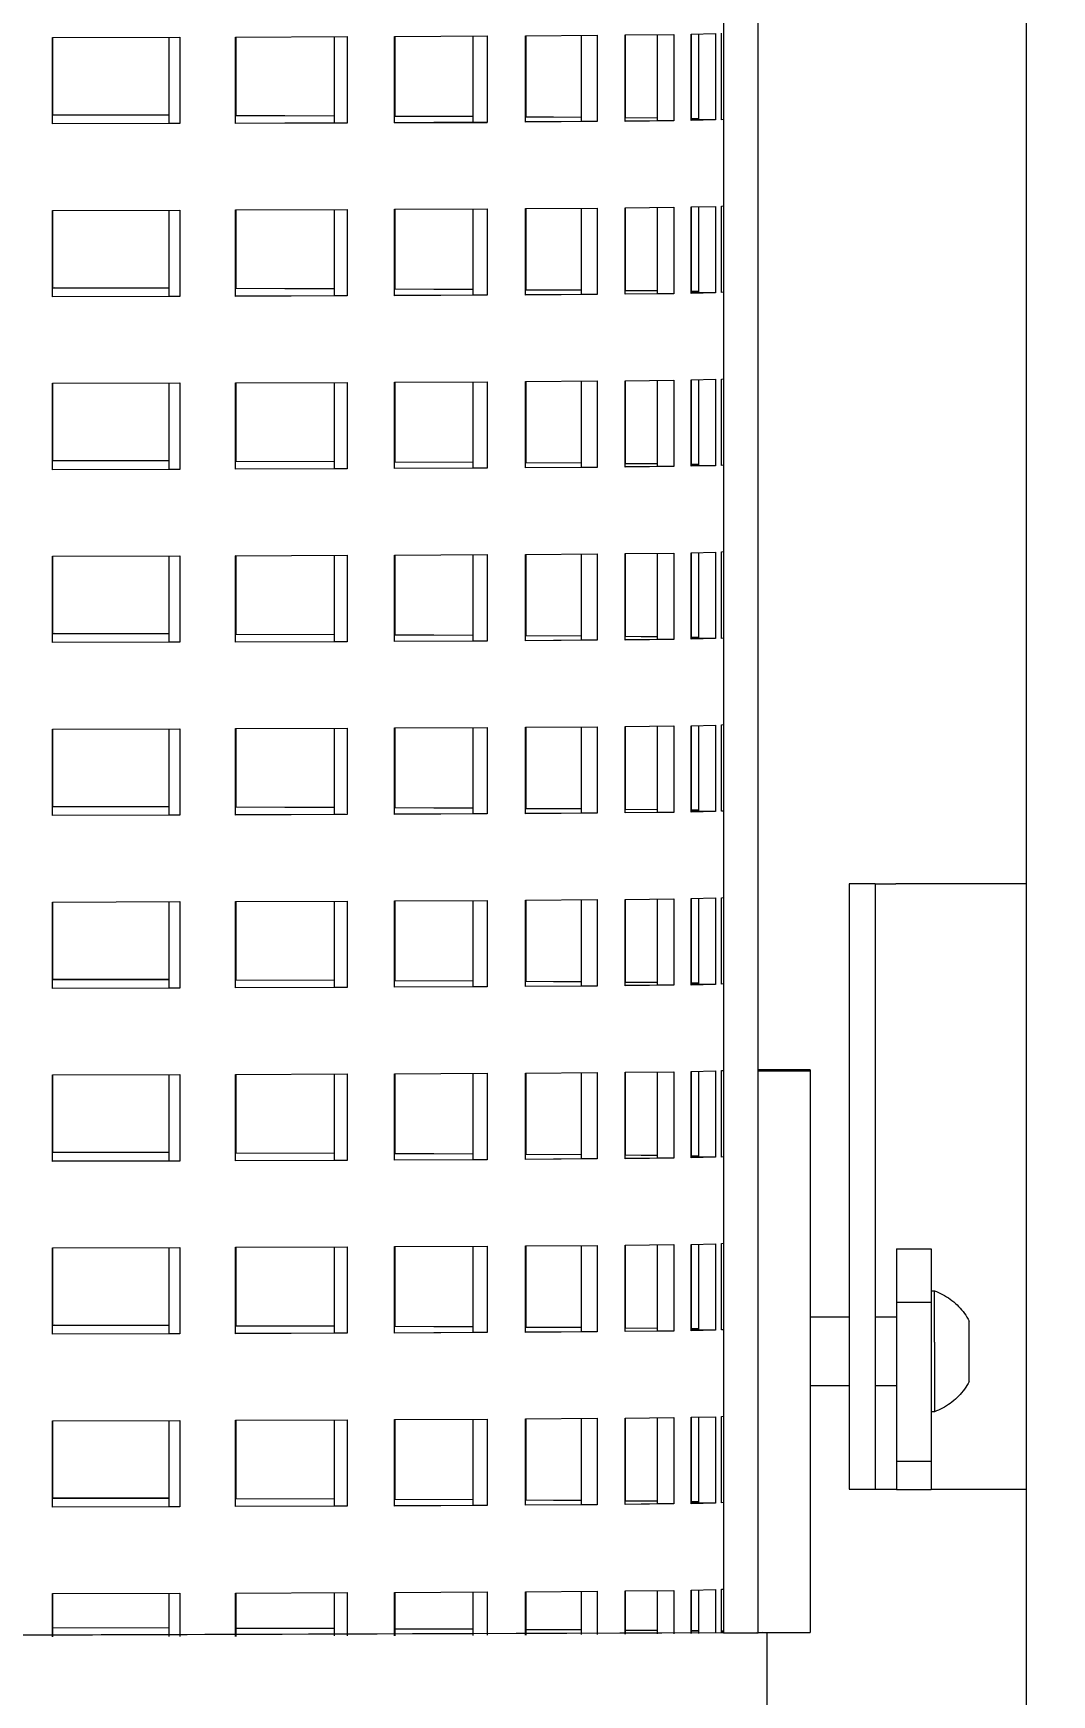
# Model space of a CAD drawing. Header units: inches. Extents: x -12 to 136, y -5 to 104.
# Drawn here: x 8.87 to 13.51, y 70.57 to 78.14 of the extents above; entities that cross this region are included whole.
import ezdxf

# ---------------------------------------------------------------- set-up
doc = ezdxf.new("R2010")
doc.units = ezdxf.units.IN
doc.layers.add('ZANO_R', color=7, linetype='Continuous', lineweight=0)
doc.layers.add('ZANO_W', color=1, linetype='Continuous', lineweight=0)
doc.styles.get("Standard").update_dxf_attribs({"font": 'ARIALUNI.TTF'})
doc.dimstyles.new('amerykanie', dxfattribs={"dimtxt": 50, "dimasz": 50, "dimexe": 0.5, "dimexo": 0.5, "dimgap": 1, "dimtad": 1, "dimdec": 0, "dimzin": 0, "dimlunit": 5, "dimtxsty": 'Standard', "dimcen": 0.09, "dimclrd": 1, "dimclre": 1, "dimclrt": 1, "dimazin": 0, "dimtfac": 1, "dimtdec": 0, "dimtmove": 0, "dimatfit": 3, "dimfxl": 1, "dimtzin": 0, "dimarcsym": 1})

# ---------------------------------------------------------------- blocks, each defined once
blk = doc.blocks.new('*D378')
at = {"layer": 'ZANO_W', "color": 1, "lineweight": -2}
for p, q in [((5.8188, 100.0382), (22.9342, 100.0382)), ((22.4342, 99.0382), (22.4342, 55.2645)), ((17.0639, 54.2645), (22.9342, 54.2645))]:
    blk.add_line(p, q, dxfattribs=at)
at = {"layer": 'ZANO_W', "color": 1}
for points in [[(22.6009, 99.0382), (22.2675, 99.0382), (22.4342, 100.0382)], [(22.2675, 55.2645), (22.6009, 55.2645), (22.4342, 54.2645)]]:
    blk.add_solid(points, dxfattribs=at)
at = {"layer": 'ZANO_W', "color": 1, "insert": (21.4151, 77.1514), "char_height": 1, "attachment_point": 5, "rotation": 90}
blk.add_mtext('45 3/4', dxfattribs=at)

msp = doc.modelspace()

# ---------------------------------------------------------------- linework, layer by layer
at = {"layer": 'ZANO_R'}
for p, q in [((12.0117, 84.23652), (12.0117, 70.85388)), ((12.16919, 70.85388), (12.16919, 84.23968)), ((13.38968, 83.71347), (13.38968, 63.31967)), ((8.95658, 78.11935), (9.53676, 78.12092)), ((8.95658, 77.72565), (8.95658, 78.11935)), ((8.95752, 78.11935), (8.95752, 77.76746)), ((9.48714, 78.12077), (9.48714, 77.72745)), ((9.53676, 78.12092), (9.53676, 77.72722)), ((9.79064, 78.12173), (10.29775, 78.12361)), ((9.79064, 77.72803), (9.79064, 78.12173)), ((9.79147, 78.12173), (9.79147, 77.76509)), ((10.23917, 78.12337), (10.23917, 77.73011)), ((10.29775, 78.12361), (10.29775, 77.72991)), ((10.51458, 78.12456), (10.93613, 78.12672)), ((10.51458, 77.73086), (10.51458, 78.12456)), ((10.51529, 78.12456), (10.51529, 77.76225)), ((10.87005, 78.12634), (10.87005, 77.73318)), ((10.93613, 78.12672), (10.93613, 77.73302)), ((11.11059, 78.12778), (11.4362, 78.13015)), ((11.11059, 77.73408), (11.11059, 78.12778)), ((11.11116, 78.12778), (11.11116, 77.75904)), ((11.36423, 78.12957), (11.36423, 77.73657)), ((11.4362, 78.13015), (11.4362, 77.73645)), ((11.56399, 78.1313), (11.78564, 78.13384)), ((11.56399, 77.7376), (11.56399, 78.1313)), ((11.56439, 78.13131), (11.56439, 77.75551)), ((11.70956, 78.13286), (11.70956, 77.74022)), ((11.78564, 78.13384), (11.78564, 77.74014)), ((11.8636, 78.13505), (11.97584, 78.13768)), ((11.8636, 77.74135), (11.8636, 78.13505)), ((11.86384, 78.13505), (11.86384, 77.75176)), ((11.89752, 78.13568), (11.89752, 77.74401)), ((11.97584, 78.13768), (11.97584, 77.74398)), ((12.00206, 77.74522), (12.00206, 78.13892)), ((8.95752, 77.76746), (8.95658, 77.76746)), ((8.95658, 77.76711), (9.48714, 77.76567)), ((9.48714, 77.72745), (8.95658, 77.726)), ((9.53676, 77.72722), (8.95658, 77.72565)), ((9.48714, 77.76604), (8.95752, 77.76746)), ((9.53676, 77.72722), (9.48714, 77.72745)), ((9.79147, 77.76509), (9.79064, 77.76508)), ((9.79064, 77.76469), (10.23917, 77.76301)), ((10.23917, 77.73011), (9.79064, 77.72842)), ((10.29775, 77.72991), (9.79064, 77.72803)), ((9.79147, 77.76509), (10.23917, 77.76344)), ((10.29775, 77.72991), (10.23917, 77.73011)), ((10.51529, 77.76225), (10.51458, 77.76225)), ((10.51458, 77.76179), (10.87005, 77.75994)), ((10.87005, 77.73318), (10.51458, 77.73133)), ((10.51458, 77.73086), (10.93613, 77.73302)), ((10.51529, 77.76225), (10.87005, 77.76047)), ((10.93613, 77.73302), (10.87005, 77.73318)), ((11.11116, 77.75904), (11.11059, 77.75904)), ((11.11059, 77.75844), (11.36423, 77.75654)), ((11.36423, 77.73657), (11.11059, 77.73467)), ((11.4362, 77.73645), (11.11059, 77.73408)), ((11.11116, 77.75904), (11.36423, 77.75725)), ((11.4362, 77.73645), (11.36423, 77.73657)), ((11.56439, 77.75551), (11.56399, 77.75551)), ((11.56399, 77.75466), (11.70956, 77.7529)), ((11.70956, 77.74022), (11.56399, 77.73845)), ((11.78564, 77.74014), (11.56399, 77.7376)), ((11.56439, 77.75551), (11.70956, 77.75396)), ((11.78564, 77.74014), (11.70956, 77.74022)), ((11.86384, 77.75176), (11.8636, 77.75176)), ((11.8636, 77.75011), (11.89752, 77.7491)), ((11.89752, 77.74401), (11.8636, 77.743)), ((11.97584, 77.74398), (11.8636, 77.74135)), ((11.86384, 77.75176), (11.89752, 77.75114)), ((11.97584, 77.74398), (11.89752, 77.74401)), ((12.01166, 77.74647), (12.00206, 77.74522)), ((12.00212, 77.74789), (12.01167, 77.74664)), ((9.79064, 77.33433), (10.29775, 77.33621)), ((9.79064, 76.94063), (9.79064, 77.33433)), ((9.79147, 77.33433), (9.79147, 76.97769)), ((10.23917, 77.33597), (10.23917, 76.94271)), ((10.29775, 77.33621), (10.29775, 76.94251)), ((10.51458, 77.33716), (10.93613, 77.33932)), ((10.51458, 76.94346), (10.51458, 77.33716)), ((10.51529, 77.33716), (10.51529, 76.97485)), ((10.87005, 77.33894), (10.87005, 76.94578)), ((10.93613, 77.33932), (10.93613, 76.94562)), ((11.11059, 77.34038), (11.4362, 77.34275)), ((11.11059, 76.94668), (11.11059, 77.34038)), ((11.11116, 77.34038), (11.11116, 76.97164)), ((11.36423, 77.34217), (11.36423, 76.94917)), ((11.4362, 77.34275), (11.4362, 76.94905)), ((11.56399, 77.3439), (11.78564, 77.34644)), ((11.56399, 76.9502), (11.56399, 77.3439)), ((11.56439, 77.34391), (11.56439, 76.96811)), ((11.70956, 77.34546), (11.70956, 76.95282)), ((11.78564, 77.34644), (11.78564, 76.95274)), ((11.8636, 77.34765), (11.97584, 77.35028)), ((11.8636, 76.95395), (11.8636, 77.34765)), ((11.86384, 77.34765), (11.86384, 76.96436)), ((11.89752, 77.34828), (11.89752, 76.95661)), ((11.97584, 77.35028), (11.97584, 76.95658)), ((12.00206, 76.95782), (12.00206, 77.35152)), ((12.00209, 77.35152), (12.01166, 77.35277)), ((8.95658, 77.33195), (9.53676, 77.33352)), ((8.95658, 76.93825), (8.95658, 77.33195)), ((8.95752, 77.33195), (8.95752, 76.98006)), ((9.48714, 77.33337), (9.48714, 76.94005)), ((9.53676, 77.33352), (9.53676, 76.93982)), ((8.95752, 76.98006), (8.95658, 76.98006)), ((8.95658, 76.97971), (9.48714, 76.97827)), ((8.95752, 76.98006), (8.96692, 76.98004)), ((9.48714, 76.97864), (8.96692, 76.98004)), ((9.79147, 76.97769), (9.79064, 76.97768)), ((9.79064, 76.97729), (10.23917, 76.97561)), ((9.79147, 76.97769), (10.23917, 76.97604)), ((10.51529, 76.97485), (10.51458, 76.97485)), ((10.51458, 76.97439), (10.87005, 76.97254)), ((10.51529, 76.97485), (10.87005, 76.97307)), ((11.11116, 76.97164), (11.11059, 76.97164)), ((11.11059, 76.97104), (11.36423, 76.96914)), ((11.11116, 76.97164), (11.36423, 76.96985)), ((11.56439, 76.96811), (11.56399, 76.96811)), ((11.56399, 76.96726), (11.70956, 76.9655)), ((11.56439, 76.96811), (11.70956, 76.96656)), ((11.86384, 76.96436), (11.8636, 76.96436)), ((11.8636, 76.96271), (11.89752, 76.9617)), ((11.89752, 76.95661), (11.8636, 76.9556)), ((11.97584, 76.95658), (11.8636, 76.95395)), ((11.86384, 76.96436), (11.89752, 76.96374)), ((11.97584, 76.95658), (11.89752, 76.95661)), ((12.01166, 76.95907), (12.00206, 76.95782)), ((12.00212, 76.96049), (12.01167, 76.95924)), ((9.48714, 76.94005), (8.95658, 76.9386)), ((9.53676, 76.93982), (8.95658, 76.93825)), ((9.53676, 76.93982), (9.48714, 76.94005)), ((10.23917, 76.94271), (9.79064, 76.94102)), ((10.29775, 76.94251), (9.79064, 76.94063)), ((10.29775, 76.94251), (10.23917, 76.94271)), ((10.87005, 76.94578), (10.51458, 76.94393)), ((10.93613, 76.94562), (10.51458, 76.94346)), ((10.93613, 76.94562), (10.87005, 76.94578)), ((11.36423, 76.94917), (11.11059, 76.94727)), ((11.4362, 76.94905), (11.11059, 76.94668)), ((11.4362, 76.94905), (11.36423, 76.94917)), ((11.70956, 76.95282), (11.56399, 76.95105)), ((11.78564, 76.95274), (11.56399, 76.9502)), ((11.78564, 76.95274), (11.70956, 76.95282)), ((8.95658, 76.54455), (9.53676, 76.54612)), ((8.95658, 76.15085), (8.95658, 76.54455)), ((8.95752, 76.54455), (8.95752, 76.19266)), ((9.48714, 76.54597), (9.48714, 76.15265)), ((9.53676, 76.54612), (9.53676, 76.15242)), ((9.79064, 76.54693), (10.29775, 76.54881)), ((9.79064, 76.15323), (9.79064, 76.54693)), ((9.79147, 76.54693), (9.79147, 76.19029)), ((10.23917, 76.54857), (10.23917, 76.15531)), ((10.29775, 76.54881), (10.29775, 76.15511)), ((10.51458, 76.54976), (10.93613, 76.55192)), ((10.51458, 76.15606), (10.51458, 76.54976)), ((10.51529, 76.54976), (10.51529, 76.18745)), ((10.87005, 76.55154), (10.87005, 76.15838)), ((10.93613, 76.55192), (10.93613, 76.15822)), ((11.11059, 76.55298), (11.4362, 76.55535)), ((11.11059, 76.15928), (11.11059, 76.55298)), ((11.11116, 76.55298), (11.11116, 76.18424)), ((11.36423, 76.55477), (11.36423, 76.16177)), ((11.4362, 76.55535), (11.4362, 76.16165)), ((11.56399, 76.5565), (11.78564, 76.55904)), ((11.56399, 76.1628), (11.56399, 76.5565)), ((11.56439, 76.55651), (11.56439, 76.18071)), ((11.70956, 76.55806), (11.70956, 76.16542)), ((11.78564, 76.55904), (11.78564, 76.16534)), ((11.8636, 76.56025), (11.97584, 76.56288)), ((11.8636, 76.16655), (11.8636, 76.56025)), ((11.86384, 76.56025), (11.86384, 76.17696)), ((11.89752, 76.56088), (11.89752, 76.16921)), ((11.97584, 76.56288), (11.97584, 76.16918)), ((12.00206, 76.17042), (12.00206, 76.56412)), ((12.00209, 76.56412), (12.01166, 76.56537)), ((8.95752, 76.19266), (8.95658, 76.19266)), ((8.95658, 76.19231), (9.48714, 76.19087)), ((9.48714, 76.15265), (8.95658, 76.1512)), ((9.53676, 76.15242), (8.95658, 76.15085)), ((9.48714, 76.19124), (8.95752, 76.19266)), ((9.53676, 76.15242), (9.48714, 76.15265)), ((9.79147, 76.19029), (9.79064, 76.19028)), ((9.79064, 76.18989), (10.23917, 76.18821)), ((10.23917, 76.15531), (9.79064, 76.15362)), ((10.29775, 76.15511), (9.79064, 76.15323)), ((9.79147, 76.19029), (10.23917, 76.18864)), ((10.29775, 76.15511), (10.23917, 76.15531)), ((10.51529, 76.18745), (10.51458, 76.18745)), ((10.51458, 76.18699), (10.87005, 76.18514)), ((10.87005, 76.15838), (10.51458, 76.15653)), ((10.93613, 76.15822), (10.51458, 76.15606)), ((10.51529, 76.18745), (10.87005, 76.18567)), ((10.93613, 76.15822), (10.87005, 76.15838)), ((11.11116, 76.18424), (11.11059, 76.18424)), ((11.11059, 76.18364), (11.36423, 76.18174)), ((11.36423, 76.16177), (11.11059, 76.15987)), ((11.4362, 76.16165), (11.11059, 76.15928)), ((11.11116, 76.18424), (11.36423, 76.18245)), ((11.4362, 76.16165), (11.36423, 76.16177)), ((11.56439, 76.18071), (11.56399, 76.18071)), ((11.56399, 76.17986), (11.70956, 76.1781)), ((11.70956, 76.16542), (11.56399, 76.16365)), ((11.78564, 76.16534), (11.56399, 76.1628)), ((11.56439, 76.18071), (11.70956, 76.17916)), ((11.78564, 76.16534), (11.70956, 76.16542)), ((11.86384, 76.17696), (11.8636, 76.17696)), ((11.8636, 76.17531), (11.89752, 76.1743)), ((11.89752, 76.16921), (11.8636, 76.1682)), ((11.97584, 76.16918), (11.8636, 76.16655)), ((11.86384, 76.17696), (11.89752, 76.17634)), ((11.97584, 76.16918), (11.89752, 76.16921)), ((12.01166, 76.17167), (12.00206, 76.17042)), ((12.00212, 76.17309), (12.01167, 76.17184)), ((8.95658, 75.75715), (9.53676, 75.75872)), ((8.95658, 75.36345), (8.95658, 75.75715)), ((8.95752, 75.75715), (8.95752, 75.40526)), ((9.48714, 75.75857), (9.48714, 75.36525)), ((9.53676, 75.75872), (9.53676, 75.36502)), ((9.79064, 75.36583), (9.79064, 75.75953)), ((9.79147, 75.75953), (9.79064, 75.75953)), ((9.79147, 75.75953), (10.29775, 75.76141)), ((9.79147, 75.75953), (9.79147, 75.40289)), ((10.23917, 75.76117), (10.23917, 75.36791)), ((10.29775, 75.76141), (10.29775, 75.36771)), ((10.51458, 75.76236), (10.93613, 75.76452)), ((10.51458, 75.36866), (10.51458, 75.76236)), ((10.51529, 75.76236), (10.51529, 75.40005)), ((10.87005, 75.76414), (10.87005, 75.37098)), ((10.93613, 75.76452), (10.93613, 75.37082)), ((11.11059, 75.76558), (11.4362, 75.76795)), ((11.11059, 75.37188), (11.11059, 75.76558)), ((11.11116, 75.76558), (11.11116, 75.39684)), ((11.36423, 75.76737), (11.36423, 75.37437)), ((11.4362, 75.76795), (11.4362, 75.37425)), ((11.56399, 75.7691), (11.78564, 75.77164)), ((11.56399, 75.3754), (11.56399, 75.7691)), ((11.56439, 75.76911), (11.56439, 75.39331)), ((11.70956, 75.77066), (11.70956, 75.37802)), ((11.78564, 75.77164), (11.78564, 75.37794)), ((11.8636, 75.77285), (11.97584, 75.77548)), ((11.8636, 75.37915), (11.8636, 75.77285)), ((11.86384, 75.77285), (11.86384, 75.38956)), ((11.89752, 75.77348), (11.89752, 75.38181)), ((11.97584, 75.77548), (11.97584, 75.38178)), ((12.00206, 75.38302), (12.00206, 75.77672)), ((12.00209, 75.77672), (12.01166, 75.77797)), ((8.95752, 75.40526), (8.95658, 75.40526)), ((8.95658, 75.40491), (9.48714, 75.40347)), ((8.95752, 75.40526), (8.96692, 75.40524)), ((9.48714, 75.40384), (8.96692, 75.40524)), ((9.79147, 75.40289), (9.79064, 75.40288)), ((9.79064, 75.40249), (10.23917, 75.40081)), ((10.23917, 75.36791), (9.79064, 75.36622)), ((10.29775, 75.36771), (9.79064, 75.36583)), ((9.79147, 75.40289), (10.23917, 75.40124)), ((10.29775, 75.36771), (10.23917, 75.36791)), ((10.51529, 75.40005), (10.51458, 75.40005)), ((10.51458, 75.39959), (10.87005, 75.39774)), ((10.87005, 75.37098), (10.51458, 75.36913)), ((10.93613, 75.37082), (10.51458, 75.36866)), ((10.51529, 75.40005), (10.87005, 75.39827)), ((10.93613, 75.37082), (10.87005, 75.37098)), ((11.11116, 75.39684), (11.11059, 75.39684)), ((11.11059, 75.39624), (11.36423, 75.39434)), ((11.36423, 75.37437), (11.11059, 75.37247)), ((11.4362, 75.37425), (11.11059, 75.37188)), ((11.11116, 75.39684), (11.36423, 75.39505)), ((11.4362, 75.37425), (11.36423, 75.37437)), ((11.56439, 75.39331), (11.56399, 75.39331)), ((11.56399, 75.39246), (11.70956, 75.3907)), ((11.70956, 75.37802), (11.56399, 75.37625)), ((11.78564, 75.37794), (11.56399, 75.3754)), ((11.56439, 75.39331), (11.70956, 75.39176)), ((11.78564, 75.37794), (11.70956, 75.37802)), ((11.86384, 75.38956), (11.8636, 75.38956)), ((11.8636, 75.38791), (11.89752, 75.3869)), ((11.89752, 75.38181), (11.8636, 75.3808)), ((11.97584, 75.38178), (11.8636, 75.37915)), ((11.86384, 75.38956), (11.89752, 75.38894)), ((11.97584, 75.38178), (11.89752, 75.38181)), ((12.01166, 75.38427), (12.00206, 75.38302)), ((12.00212, 75.38569), (12.01167, 75.38444)), ((9.48714, 75.36525), (8.95658, 75.3638)), ((9.53676, 75.36502), (8.95658, 75.36345)), ((9.53676, 75.36502), (9.48714, 75.36525)), ((12.00206, 74.59562), (12.00206, 74.98932)), ((12.00209, 74.98932), (12.01166, 74.99057)), ((8.95658, 74.96975), (9.53676, 74.97132)), ((8.95658, 74.57605), (8.95658, 74.96975)), ((8.95752, 74.96975), (8.95752, 74.61786)), ((9.48714, 74.97117), (9.48714, 74.57785)), ((9.53676, 74.97132), (9.53676, 74.57762)), ((9.79064, 74.97213), (10.29775, 74.97401)), ((9.79064, 74.57843), (9.79064, 74.97213)), ((9.79147, 74.97213), (9.79147, 74.61549)), ((10.23917, 74.97377), (10.23917, 74.58051)), ((10.29775, 74.97401), (10.29775, 74.58031)), ((10.51458, 74.97496), (10.93613, 74.97712)), ((10.51458, 74.58126), (10.51458, 74.97496)), ((10.51529, 74.97496), (10.51529, 74.61265)), ((10.87005, 74.97674), (10.87005, 74.58358)), ((10.93613, 74.97712), (10.93613, 74.58342)), ((11.11059, 74.97818), (11.4362, 74.98055)), ((11.11059, 74.58448), (11.11059, 74.97818)), ((11.11116, 74.97818), (11.11116, 74.60944)), ((11.36423, 74.97997), (11.36423, 74.58697)), ((11.4362, 74.98055), (11.4362, 74.58685)), ((11.56399, 74.9817), (11.78564, 74.98424)), ((11.56399, 74.588), (11.56399, 74.9817)), ((11.56439, 74.98171), (11.56439, 74.60591)), ((11.70956, 74.98326), (11.70956, 74.59062)), ((11.78564, 74.98424), (11.78564, 74.59054)), ((11.8636, 74.98545), (11.97584, 74.98808)), ((11.8636, 74.59175), (11.8636, 74.98545)), ((11.86384, 74.98545), (11.86384, 74.60216)), ((11.89752, 74.98608), (11.89752, 74.59441)), ((11.97584, 74.98808), (11.97584, 74.59438)), ((8.95752, 74.61786), (8.95658, 74.61786)), ((8.95658, 74.61751), (9.48714, 74.61607)), ((9.48714, 74.61644), (8.95752, 74.61786)), ((9.79147, 74.61549), (9.79064, 74.61548)), ((9.79064, 74.61509), (10.23917, 74.61341)), ((9.79147, 74.61549), (10.23917, 74.61384)), ((10.51529, 74.61265), (10.51458, 74.61265)), ((10.51458, 74.61219), (10.87005, 74.61034)), ((10.51529, 74.61265), (10.87005, 74.61087)), ((9.48714, 74.57785), (8.95658, 74.5764)), ((9.53676, 74.57762), (8.95658, 74.57605)), ((9.53676, 74.57762), (9.48714, 74.57785)), ((10.23917, 74.58051), (9.79064, 74.57882)), ((10.29775, 74.58031), (9.79064, 74.57843)), ((10.29025, 74.58034), (10.23917, 74.58051)), ((10.87005, 74.58358), (10.51458, 74.58173)), ((10.93613, 74.58342), (10.51458, 74.58126)), ((10.93613, 74.58342), (10.87005, 74.58358)), ((11.11116, 74.60944), (11.11059, 74.60944)), ((11.11059, 74.60884), (11.36423, 74.60694)), ((11.36423, 74.58697), (11.11059, 74.58507)), ((11.4362, 74.58685), (11.11059, 74.58448)), ((11.11116, 74.60944), (11.36423, 74.60765)), ((11.4362, 74.58685), (11.36423, 74.58697)), ((11.56439, 74.60591), (11.56399, 74.60591)), ((11.56399, 74.60506), (11.70956, 74.6033)), ((11.70956, 74.59062), (11.56399, 74.58885)), ((11.78564, 74.59054), (11.56399, 74.588)), ((11.56439, 74.60591), (11.70956, 74.60436)), ((11.78564, 74.59054), (11.70956, 74.59062)), ((11.86384, 74.60216), (11.8636, 74.60216)), ((11.8636, 74.60051), (11.89752, 74.5995)), ((11.89752, 74.59441), (11.8636, 74.5934)), ((11.97584, 74.59438), (11.8636, 74.59175)), ((11.86384, 74.60216), (11.89752, 74.60154)), ((11.97584, 74.59438), (11.89752, 74.59441)), ((12.01166, 74.59687), (12.00206, 74.59562)), ((12.00212, 74.59829), (12.01167, 74.59704)), ((12.70131, 74.2646), (12.5832, 74.2646)), ((12.5832, 74.2646), (12.5832, 73.8709)), ((12.70131, 74.2646), (12.7958, 74.2646)), ((12.70131, 74.2646), (12.70131, 73.8709)), ((13.38968, 74.2646), (12.7958, 74.2646)), ((8.95658, 74.18235), (9.53676, 74.18392)), ((8.95658, 73.78865), (8.95658, 74.18235)), ((8.95752, 74.18235), (8.95752, 73.83046)), ((9.48714, 74.18377), (9.48714, 73.79045)), ((9.53676, 74.18392), (9.53676, 73.79022)), ((9.79064, 74.18473), (10.29775, 74.18661)), ((9.79064, 73.79103), (9.79064, 74.18473)), ((9.79147, 74.18473), (9.79147, 73.82809)), ((10.23917, 74.18637), (10.23917, 73.79311)), ((10.29775, 74.18661), (10.29775, 73.79291)), ((10.51458, 74.18756), (10.93613, 74.18972)), ((10.51458, 73.79386), (10.51458, 74.18756)), ((10.51529, 74.18756), (10.51529, 73.82525)), ((10.87005, 74.18934), (10.87005, 73.79618)), ((10.93613, 74.18972), (10.93613, 73.79602)), ((11.11059, 74.19078), (11.4362, 74.19315)), ((11.11059, 73.79708), (11.11059, 74.19078)), ((11.11116, 74.19078), (11.11116, 73.82204)), ((11.36423, 74.19257), (11.36423, 73.79957)), ((11.4362, 74.19315), (11.4362, 73.79945)), ((11.56399, 74.1943), (11.78564, 74.19684)), ((11.56399, 73.8006), (11.56399, 74.1943)), ((11.56439, 74.19431), (11.56439, 73.81851)), ((11.70956, 74.19586), (11.70956, 73.80322)), ((11.78564, 74.19684), (11.78564, 73.80314)), ((11.8636, 74.19805), (11.97584, 74.20068)), ((11.8636, 73.80435), (11.8636, 74.19805)), ((11.86384, 74.19805), (11.86384, 73.81476)), ((11.89752, 74.19868), (11.89752, 73.80701)), ((11.97584, 74.20068), (11.97584, 73.80698)), ((12.00206, 73.80822), (12.00206, 74.20192)), ((12.00209, 74.20192), (12.01166, 74.20317)), ((12.5832, 73.8709), (12.5832, 71.90239)), ((12.70131, 73.8709), (12.70131, 71.90239)), ((8.95752, 73.83046), (8.95658, 73.83046)), ((8.95658, 73.83011), (9.48714, 73.82867)), ((9.48714, 73.79045), (8.95658, 73.789)), ((9.53676, 73.79022), (8.95658, 73.78865)), ((9.48714, 73.82904), (8.95752, 73.83046)), ((9.53676, 73.79022), (9.48714, 73.79045)), ((9.79147, 73.82809), (9.79064, 73.82808)), ((9.79064, 73.82769), (10.23917, 73.82601)), ((10.23917, 73.79311), (9.79064, 73.79142)), ((10.29775, 73.79291), (9.79064, 73.79103)), ((9.79147, 73.82809), (10.23917, 73.82644)), ((10.29775, 73.79291), (10.23917, 73.79311)), ((10.51529, 73.82525), (10.51458, 73.82525)), ((10.51458, 73.82479), (10.87005, 73.82294)), ((10.87005, 73.79618), (10.51458, 73.79433)), ((10.93613, 73.79602), (10.51458, 73.79386)), ((10.51529, 73.82525), (10.87005, 73.82347)), ((10.93613, 73.79602), (10.87005, 73.79618)), ((11.11116, 73.82204), (11.11059, 73.82204)), ((11.11059, 73.82144), (11.36423, 73.81954)), ((11.36423, 73.79957), (11.11059, 73.79767)), ((11.4362, 73.79945), (11.11059, 73.79708)), ((11.11116, 73.82204), (11.36423, 73.82025)), ((11.4362, 73.79945), (11.36423, 73.79957)), ((11.56439, 73.81851), (11.56399, 73.81851)), ((11.56399, 73.81766), (11.70956, 73.8159)), ((11.70956, 73.80322), (11.56399, 73.80145)), ((11.78564, 73.80314), (11.56399, 73.8006)), ((11.56439, 73.81851), (11.70956, 73.81696)), ((11.78564, 73.80314), (11.70956, 73.80322)), ((11.86384, 73.81476), (11.8636, 73.81476)), ((11.8636, 73.81311), (11.89752, 73.8121)), ((11.89752, 73.80701), (11.8636, 73.806)), ((11.97584, 73.80698), (11.8636, 73.80435)), ((11.86384, 73.81476), (11.89752, 73.81414)), ((11.97584, 73.80698), (11.89752, 73.80701)), ((12.01166, 73.80947), (12.00206, 73.80822)), ((12.00212, 73.81089), (12.01167, 73.80964)), ((9.79064, 73.39733), (10.29775, 73.39921)), ((10.29775, 73.39921), (10.29775, 73.00551)), ((10.51458, 73.40016), (10.93613, 73.40232)), ((10.51458, 73.00646), (10.51458, 73.40016)), ((10.51529, 73.40016), (10.51529, 73.03785)), ((10.87005, 73.40194), (10.87005, 73.00878)), ((10.93613, 73.40232), (10.93613, 73.00862)), ((11.11059, 73.40338), (11.4362, 73.40575)), ((11.11059, 73.00968), (11.11059, 73.40338)), ((11.11116, 73.40338), (11.11116, 73.03464)), ((11.36423, 73.40517), (11.36423, 73.01217)), ((11.4362, 73.40575), (11.4362, 73.01205)), ((11.56399, 73.4069), (11.78564, 73.40944)), ((11.56399, 73.0132), (11.56399, 73.4069)), ((11.56439, 73.40691), (11.56439, 73.03111)), ((11.70956, 73.40846), (11.70956, 73.01582)), ((11.78564, 73.40944), (11.78564, 73.01574)), ((11.8636, 73.41065), (11.97584, 73.41328)), ((11.8636, 73.01695), (11.8636, 73.41065)), ((11.86384, 73.41065), (11.86384, 73.02736)), ((11.89752, 73.41128), (11.89752, 73.01961)), ((11.97584, 73.41328), (11.97584, 73.01958)), ((12.00206, 73.02082), (12.00206, 73.41452)), ((12.00209, 73.41452), (12.01166, 73.41577)), ((12.40541, 73.41769), (12.16919, 73.41769)), ((12.16919, 73.41403), (12.40541, 73.41403)), ((12.40541, 73.41769), (12.40541, 73.41403)), ((12.40541, 73.41403), (12.40541, 70.85498)), ((8.95658, 73.39495), (9.53676, 73.39652)), ((8.95658, 73.00125), (8.95658, 73.39495)), ((8.95752, 73.39495), (8.95752, 73.04306)), ((9.48714, 73.39637), (9.48714, 73.00305)), ((9.53676, 73.39652), (9.53676, 73.00282)), ((9.79064, 73.00363), (9.79064, 73.39733)), ((9.79147, 73.39733), (9.79147, 73.04069)), ((10.23917, 73.39897), (10.23917, 73.00571)), ((8.95752, 73.04306), (8.95658, 73.04306)), ((8.95658, 73.04271), (9.48714, 73.04127)), ((9.48714, 73.04164), (8.95752, 73.04306)), ((9.79147, 73.04069), (9.79064, 73.04068)), ((9.79064, 73.04029), (10.23917, 73.03861)), ((9.79147, 73.04069), (10.23917, 73.03904)), ((10.51529, 73.03785), (10.51458, 73.03785)), ((10.51458, 73.03739), (10.87005, 73.03554)), ((10.51529, 73.03785), (10.87005, 73.03607)), ((11.11116, 73.03464), (11.11059, 73.03464)), ((11.11059, 73.03404), (11.36423, 73.03214)), ((11.11116, 73.03464), (11.36423, 73.03285)), ((11.56439, 73.03111), (11.56399, 73.03111)), ((11.56399, 73.03026), (11.70956, 73.0285)), ((11.56439, 73.03111), (11.70956, 73.02956)), ((11.86384, 73.02736), (11.8636, 73.02736)), ((11.8636, 73.02571), (11.89752, 73.0247)), ((11.86384, 73.02736), (11.89752, 73.02674)), ((12.01166, 73.02207), (12.00206, 73.02082)), ((12.00212, 73.02349), (12.01167, 73.02224)), ((9.48714, 73.00305), (8.95658, 73.0016)), ((9.53676, 73.00282), (8.95658, 73.00125)), ((9.53676, 73.00282), (9.48714, 73.00305)), ((10.23917, 73.00571), (9.79064, 73.00402)), ((10.29775, 73.00551), (9.79064, 73.00363)), ((10.29775, 73.00551), (10.23917, 73.00571)), ((10.87005, 73.00878), (10.51458, 73.00693)), ((10.93613, 73.00862), (10.51458, 73.00646)), ((10.93613, 73.00862), (10.87005, 73.00878)), ((11.36423, 73.01217), (11.11059, 73.01027)), ((11.4362, 73.01205), (11.11059, 73.00968)), ((11.4362, 73.01205), (11.36423, 73.01217)), ((11.70956, 73.01582), (11.56399, 73.01405)), ((11.78564, 73.01574), (11.56399, 73.0132)), ((11.78564, 73.01574), (11.70956, 73.01582)), ((11.89752, 73.01961), (11.8636, 73.0186)), ((11.97584, 73.01958), (11.8636, 73.01695)), ((11.97584, 73.01958), (11.89752, 73.01961)), ((8.95658, 72.60755), (9.53676, 72.60912)), ((8.95658, 72.21385), (8.95658, 72.60755)), ((8.95752, 72.60755), (8.95752, 72.25566)), ((9.48714, 72.60897), (9.48714, 72.21565)), ((9.53676, 72.60912), (9.53676, 72.21542)), ((9.79064, 72.60993), (10.29775, 72.61181)), ((9.79064, 72.21623), (9.79064, 72.60993)), ((9.79147, 72.60993), (9.79147, 72.25329)), ((10.23917, 72.61157), (10.23917, 72.21831)), ((10.29775, 72.61181), (10.29775, 72.21811)), ((10.51458, 72.61276), (10.93613, 72.61492)), ((10.51458, 72.21906), (10.51458, 72.61276)), ((10.51529, 72.61276), (10.51529, 72.25045)), ((10.87005, 72.61454), (10.87005, 72.22138)), ((10.93613, 72.61492), (10.93613, 72.22122)), ((11.11059, 72.61598), (11.4362, 72.61835)), ((11.11059, 72.22228), (11.11059, 72.61598)), ((11.11116, 72.61598), (11.11116, 72.24724)), ((11.36423, 72.61777), (11.36423, 72.22477)), ((11.4362, 72.61835), (11.4362, 72.22465)), ((11.56399, 72.6195), (11.78564, 72.62204)), ((11.56399, 72.2258), (11.56399, 72.6195)), ((11.56439, 72.61951), (11.56439, 72.24371)), ((11.70956, 72.62106), (11.70956, 72.22842)), ((11.78564, 72.62204), (11.78564, 72.22834)), ((11.8636, 72.62325), (11.97584, 72.62588)), ((11.8636, 72.22955), (11.8636, 72.62325)), ((11.86384, 72.62325), (11.86384, 72.23996)), ((11.89752, 72.62388), (11.89752, 72.23221)), ((11.97584, 72.62588), (11.97584, 72.23218)), ((12.00206, 72.23342), (12.00206, 72.62712)), ((12.00209, 72.62712), (12.01166, 72.62837)), ((12.79911, 72.60314), (12.79911, 72.60315)), ((12.79911, 72.60315), (12.79911, 72.60315)), ((12.79911, 72.60315), (12.79911, 72.60307)), ((12.79911, 72.60315), (12.95659, 72.60315)), ((12.79911, 72.60313), (12.79911, 72.60314)), ((12.79911, 72.60308), (12.79911, 72.60313)), ((12.79911, 72.60307), (12.79911, 72.60252)), ((12.79911, 72.60252), (12.79911, 72.59976)), ((12.79911, 72.59976), (12.79911, 72.58776)), ((12.79911, 72.58776), (12.79911, 72.54048)), ((12.95659, 72.60314), (12.95659, 72.60315)), ((12.95659, 72.60315), (12.95659, 72.60315)), ((12.95659, 72.60315), (12.95659, 72.60307)), ((12.95659, 72.60313), (12.95659, 72.60314)), ((12.95659, 72.60308), (12.95659, 72.60313)), ((12.95659, 72.60307), (12.95659, 72.60252)), ((12.95659, 72.60252), (12.95659, 72.59976)), ((12.95659, 72.59976), (12.95659, 72.58776)), ((12.95659, 72.58776), (12.95659, 72.54048)), ((12.79911, 72.54048), (12.79911, 72.35946)), ((12.95659, 72.54048), (12.95659, 72.35946)), ((12.79911, 72.35946), (12.95659, 72.35946)), ((12.79911, 72.35946), (12.79911, 71.69369)), ((12.95659, 72.41192), (12.97155, 72.41192)), ((12.95659, 72.35946), (12.95659, 71.69369)), ((12.97155, 72.17802), (12.97155, 72.41192)), ((12.97155, 72.41192), (12.98109, 72.40825)), ((12.98109, 72.40825), (12.99049, 72.40424)), ((12.99049, 72.40424), (12.99974, 72.39991)), ((12.99974, 72.39991), (13.00884, 72.39526)), ((13.00884, 72.39526), (13.01777, 72.39029)), ((13.01777, 72.39029), (13.02652, 72.38502)), ((13.02652, 72.38502), (13.03509, 72.37944)), ((13.03509, 72.37944), (13.04345, 72.37357)), ((13.04345, 72.37357), (13.05161, 72.36742)), ((13.05161, 72.36742), (13.05954, 72.36098)), ((13.05954, 72.36098), (13.06725, 72.35427)), ((13.06725, 72.35427), (13.07472, 72.34729)), ((13.07472, 72.34729), (13.08194, 72.34006)), ((13.08194, 72.34006), (13.0889, 72.33259)), ((12.40541, 72.29381), (12.5832, 72.29381)), ((12.70131, 72.29381), (12.79911, 72.29381)), ((13.0889, 72.33259), (13.0956, 72.32487)), ((13.0956, 72.32487), (13.10203, 72.31693)), ((13.10203, 72.31693), (13.10818, 72.30877)), ((13.10818, 72.30877), (13.11404, 72.3004)), ((13.11404, 72.3004), (13.1196, 72.29182)), ((13.1196, 72.29182), (13.12487, 72.28307)), ((13.12487, 72.28307), (13.12982, 72.27413)), ((13.12982, 72.00012), (13.12982, 72.27406)), ((8.95752, 72.25566), (8.95658, 72.25566)), ((8.95658, 72.25531), (9.48714, 72.25387)), ((9.48714, 72.21565), (8.95658, 72.2142)), ((9.53676, 72.21542), (8.95658, 72.21385)), ((8.95752, 72.25566), (8.96692, 72.25564)), ((9.48714, 72.25424), (8.96692, 72.25564)), ((9.53676, 72.21542), (9.48714, 72.21565)), ((9.79147, 72.25329), (9.79064, 72.25328)), ((9.79064, 72.25289), (10.23917, 72.25121)), ((10.23917, 72.21831), (9.79064, 72.21662)), ((10.29775, 72.21811), (9.79064, 72.21623)), ((9.79147, 72.25329), (10.23917, 72.25164)), ((10.29775, 72.21811), (10.23917, 72.21831)), ((10.51529, 72.25045), (10.51458, 72.25045)), ((10.51458, 72.24999), (10.87005, 72.24814)), ((10.87005, 72.22138), (10.51458, 72.21953)), ((10.93613, 72.22122), (10.51458, 72.21906)), ((10.51529, 72.25045), (10.87005, 72.24867)), ((10.93613, 72.22122), (10.87005, 72.22138)), ((11.11116, 72.24724), (11.11059, 72.24724)), ((11.11059, 72.24664), (11.36423, 72.24474)), ((11.36423, 72.22477), (11.11059, 72.22287)), ((11.4362, 72.22465), (11.11059, 72.22228)), ((11.11116, 72.24724), (11.36423, 72.24545)), ((11.4362, 72.22465), (11.36423, 72.22477)), ((11.56439, 72.24371), (11.56399, 72.24371)), ((11.56399, 72.24286), (11.70956, 72.2411)), ((11.70956, 72.22842), (11.56399, 72.22665)), ((11.78564, 72.22834), (11.56399, 72.2258)), ((11.56439, 72.24371), (11.70956, 72.24216)), ((11.78564, 72.22834), (11.70956, 72.22842)), ((11.86384, 72.23996), (11.8636, 72.23996)), ((11.8636, 72.23831), (11.89752, 72.2373)), ((11.89752, 72.23221), (11.8636, 72.2312)), ((11.97584, 72.23218), (11.8636, 72.22955)), ((11.86384, 72.23996), (11.89752, 72.23934)), ((11.97584, 72.23218), (11.89752, 72.23221)), ((12.01166, 72.23467), (12.00206, 72.23342)), ((12.00212, 72.23609), (12.01167, 72.23484)), ((12.97155, 72.17802), (12.97155, 71.86391)), ((12.5832, 71.97885), (12.40541, 71.97885)), ((12.79911, 71.97885), (12.70131, 71.97885)), ((13.10818, 71.9639), (13.10203, 71.95574)), ((13.11404, 71.97227), (13.10818, 71.9639)), ((13.1196, 71.98084), (13.11404, 71.97227)), ((13.12487, 71.9896), (13.1196, 71.98084)), ((13.12982, 71.99854), (13.12487, 71.9896)), ((13.12982, 71.9988), (13.12982, 72.00012)), ((13.12982, 71.99855), (13.12982, 71.9988)), ((13.12982, 71.9986), (13.12982, 71.99854)), ((13.12982, 71.99854), (13.12982, 71.99855)), ((13.12982, 71.99854), (13.12982, 71.99854)), ((13.12982, 71.99854), (13.12982, 71.99854)), ((13.12982, 71.99854), (13.12982, 71.99854)), ((13.12982, 71.99854), (13.12982, 71.99854)), ((13.12982, 71.99854), (13.12982, 71.99854)), ((12.5832, 71.90239), (12.5832, 71.50868)), ((12.70131, 71.90239), (12.70131, 71.50868)), ((13.02653, 71.88765), (13.01778, 71.88238)), ((13.03509, 71.89323), (13.02653, 71.88765)), ((13.04346, 71.8991), (13.03509, 71.89323)), ((13.05161, 71.90525), (13.04346, 71.8991)), ((13.05955, 71.91169), (13.05161, 71.90525)), ((13.06725, 71.9184), (13.05955, 71.91169)), ((13.07472, 71.92537), (13.06725, 71.9184)), ((13.08194, 71.9326), (13.07472, 71.92537)), ((13.08891, 71.94008), (13.08194, 71.9326)), ((13.09561, 71.9478), (13.08891, 71.94008)), ((13.10203, 71.95574), (13.09561, 71.9478)), ((8.95658, 71.82015), (9.53676, 71.82172)), ((8.95658, 71.42645), (8.95658, 71.82015)), ((8.95752, 71.82015), (8.95752, 71.46826)), ((9.48714, 71.82157), (9.48714, 71.42825)), ((9.53676, 71.82172), (9.53676, 71.42802)), ((9.79064, 71.82253), (10.29775, 71.82441)), ((9.79064, 71.42883), (9.79064, 71.82253)), ((9.79147, 71.82253), (9.79147, 71.46589)), ((10.23917, 71.82417), (10.23917, 71.43091)), ((10.29775, 71.82441), (10.29775, 71.43071)), ((10.51458, 71.82536), (10.93613, 71.82752)), ((10.51458, 71.43166), (10.51458, 71.82536)), ((10.51529, 71.82536), (10.51529, 71.46305)), ((10.87005, 71.82714), (10.87005, 71.43398)), ((10.93613, 71.82752), (10.93613, 71.43382)), ((11.11059, 71.82858), (11.4362, 71.83095)), ((11.11059, 71.43488), (11.11059, 71.82858)), ((11.11116, 71.82858), (11.11116, 71.45984)), ((11.36423, 71.83037), (11.36423, 71.43737)), ((11.4362, 71.83095), (11.4362, 71.43725)), ((11.56399, 71.8321), (11.78564, 71.83464)), ((11.56399, 71.4384), (11.56399, 71.8321)), ((11.56439, 71.83211), (11.56439, 71.45631)), ((11.70956, 71.83366), (11.70956, 71.44102)), ((11.78564, 71.83464), (11.78564, 71.44094)), ((11.8636, 71.83585), (11.97584, 71.83848)), ((11.8636, 71.44215), (11.8636, 71.83585)), ((11.86384, 71.83585), (11.86384, 71.45256)), ((11.89752, 71.83648), (11.89752, 71.44481)), ((11.97584, 71.83848), (11.97584, 71.44478)), ((12.00206, 71.44602), (12.00206, 71.83972)), ((12.00209, 71.83972), (12.01166, 71.84097)), ((12.97155, 71.86074), (12.95659, 71.86074)), ((12.97155, 71.86391), (12.97155, 71.86078)), ((12.9811, 71.86442), (12.97156, 71.86075)), ((12.9905, 71.86843), (12.9811, 71.86442)), ((12.99975, 71.87276), (12.9905, 71.86843)), ((13.00885, 71.87741), (12.99975, 71.87276)), ((13.01778, 71.88238), (13.00885, 71.87741)), ((12.79911, 71.69369), (12.79911, 71.63486)), ((12.95659, 71.69369), (12.95659, 71.63486)), ((12.79911, 71.63486), (12.79911, 71.51392)), ((12.95659, 71.63485), (12.79911, 71.63485)), ((12.95659, 71.63486), (12.95659, 71.51392)), ((12.5832, 71.50868), (12.70131, 71.50868)), ((12.70131, 71.50868), (12.7958, 71.50868)), ((12.7958, 71.50868), (12.79911, 71.50868)), ((12.79911, 71.51392), (12.79911, 71.50502)), ((12.95659, 71.51392), (12.95659, 71.50502)), ((12.95659, 71.50868), (13.38968, 71.50868)), ((8.95752, 71.46826), (8.95658, 71.46826)), ((8.95658, 71.46791), (9.48714, 71.46647)), ((9.48714, 71.46684), (8.95752, 71.46826)), ((9.79147, 71.46589), (9.79064, 71.46588)), ((9.79064, 71.46549), (10.23917, 71.46381)), ((9.79147, 71.46589), (10.23917, 71.46424)), ((10.51529, 71.46305), (10.51458, 71.46305)), ((10.51458, 71.46259), (10.87005, 71.46074)), ((10.87005, 71.43398), (10.51458, 71.43213)), ((10.93613, 71.43382), (10.51458, 71.43166)), ((10.51529, 71.46305), (10.87005, 71.46127)), ((10.93613, 71.43382), (10.87005, 71.43398)), ((11.11116, 71.45984), (11.11059, 71.45984)), ((11.11059, 71.45924), (11.36423, 71.45734)), ((11.36423, 71.43737), (11.11059, 71.43547)), ((11.4362, 71.43725), (11.11059, 71.43488)), ((11.11116, 71.45984), (11.36423, 71.45805)), ((11.4362, 71.43725), (11.36423, 71.43737)), ((11.56439, 71.45631), (11.56399, 71.45631)), ((11.56399, 71.45546), (11.70956, 71.4537)), ((11.70956, 71.44102), (11.56399, 71.43925)), ((11.78564, 71.44094), (11.56399, 71.4384)), ((11.56439, 71.45631), (11.70956, 71.45476)), ((11.78564, 71.44094), (11.70956, 71.44102)), ((11.86384, 71.45256), (11.8636, 71.45256)), ((11.8636, 71.45091), (11.89752, 71.4499)), ((11.89752, 71.44481), (11.8636, 71.4438)), ((11.97584, 71.44478), (11.8636, 71.44215)), ((11.86384, 71.45256), (11.89752, 71.45194)), ((11.97584, 71.44478), (11.89752, 71.44481)), ((12.01166, 71.44727), (12.00206, 71.44602)), ((12.00212, 71.44869), (12.01167, 71.44744)), ((12.95659, 71.50498), (12.79911, 71.50498)), ((9.48714, 71.42825), (8.95658, 71.4268)), ((9.53676, 71.42802), (8.95658, 71.42645)), ((9.53676, 71.42802), (9.48714, 71.42825)), ((10.23917, 71.43091), (9.79064, 71.42922)), ((10.29775, 71.43071), (9.79064, 71.42883)), ((10.29775, 71.43071), (10.23917, 71.43091)), ((12.00209, 71.05232), (12.01166, 71.05357)), ((8.95658, 71.03275), (9.53676, 71.03432)), ((8.95658, 70.83573), (8.95658, 71.03275)), ((8.95752, 71.03275), (8.95752, 70.83573)), ((9.48714, 71.03417), (9.48714, 70.83713)), ((9.53676, 71.03432), (9.53676, 70.83728)), ((9.79064, 71.03513), (10.29775, 71.03701)), ((9.79064, 70.83808), (9.79064, 71.03513)), ((9.79147, 71.03513), (9.79147, 70.83808)), ((10.23917, 71.03677), (10.23917, 70.83971)), ((10.29775, 71.03701), (10.29775, 70.83995)), ((10.51458, 71.03796), (10.93613, 71.04012)), ((10.51458, 70.84088), (10.51458, 71.03796)), ((10.51529, 71.03796), (10.51529, 70.84088)), ((10.87005, 71.03974), (10.87005, 70.84263)), ((10.93613, 71.04012), (10.93613, 70.843)), ((11.11059, 71.04118), (11.4362, 71.04355)), ((11.11059, 70.84404), (11.11059, 71.04118)), ((11.11116, 71.04118), (11.11116, 70.84404)), ((11.36423, 71.04297), (11.36423, 70.84578)), ((11.4362, 71.04355), (11.4362, 70.84635)), ((11.56399, 71.0447), (11.78564, 71.04724)), ((11.56399, 70.84745), (11.56399, 71.0447)), ((11.56439, 71.04471), (11.56439, 70.84746)), ((11.70956, 71.04626), (11.70956, 70.84893)), ((11.78564, 71.04724), (11.78564, 70.84984)), ((11.8636, 71.04845), (11.97584, 71.05108)), ((11.8636, 70.85094), (11.8636, 71.04845)), ((11.86384, 71.04845), (11.86384, 70.85094)), ((11.89752, 71.04908), (11.89752, 70.85149)), ((11.97584, 71.05108), (11.97584, 70.85307)), ((12.00206, 70.85379), (12.00206, 71.05232)), ((12.0117, 70.8541), (5.32724, 70.83175)), ((12.16341, 70.85388), (5.32744, 70.83117)), ((8.95752, 70.87858), (9.48714, 70.87722)), ((8.95752, 70.87789), (9.48714, 70.87648)), ((9.79147, 70.87631), (10.23917, 70.87476)), ((9.79147, 70.87553), (10.23917, 70.87391)), ((10.51529, 70.87364), (10.87005, 70.87199)), ((10.51529, 70.87274), (10.87005, 70.87098)), ((11.11116, 70.87069), (11.36423, 70.86911)), ((11.11116, 70.86958), (11.36423, 70.86783)), ((11.56439, 70.86763), (11.70956, 70.86639)), ((11.56439, 70.86616), (11.70956, 70.86469)), ((11.86384, 70.86482), (11.89752, 70.86442)), ((11.86384, 70.86268), (11.89752, 70.86213)), ((12.00206, 70.86304), (12.0117, 70.86289)), ((12.00206, 70.85983), (12.0117, 70.85951)), ((12.0117, 70.85388), (12.16919, 70.85388)), ((12.16919, 70.85498), (12.40541, 70.85498)), ((12.19096, 70.85498), (12.16919, 70.85407)), ((12.20856, 70.85498), (12.20856, 69.67571))]:
    msp.add_line(p, q, dxfattribs=at)

# ---------------------------------------------------------------- dimensions: what is measured, and where the dimension line sits
at = {"layer": 'ZANO_W'}
dim = msp.add_linear_dim(base=(22.43419, 54.2645), p1=(5.31876, 100.03824), p2=(16.56386, 54.2645), angle=90, dimstyle='amerykanie', override={"dimtxt": 1, "dimasz": 1, "dimgap": 0.5, "dimdec": 4, "dimaunit": 1, "dimadec": 1, "dimtdec": 4, "dimtmove": 1, "dimfrac": 2}, dxfattribs=at)
dim.commit()
dim.dimension.update_dxf_attribs({"geometry": '*D378', "text_midpoint": (21.4151, 77.15137)})

doc.saveas('drawing.dxf')
